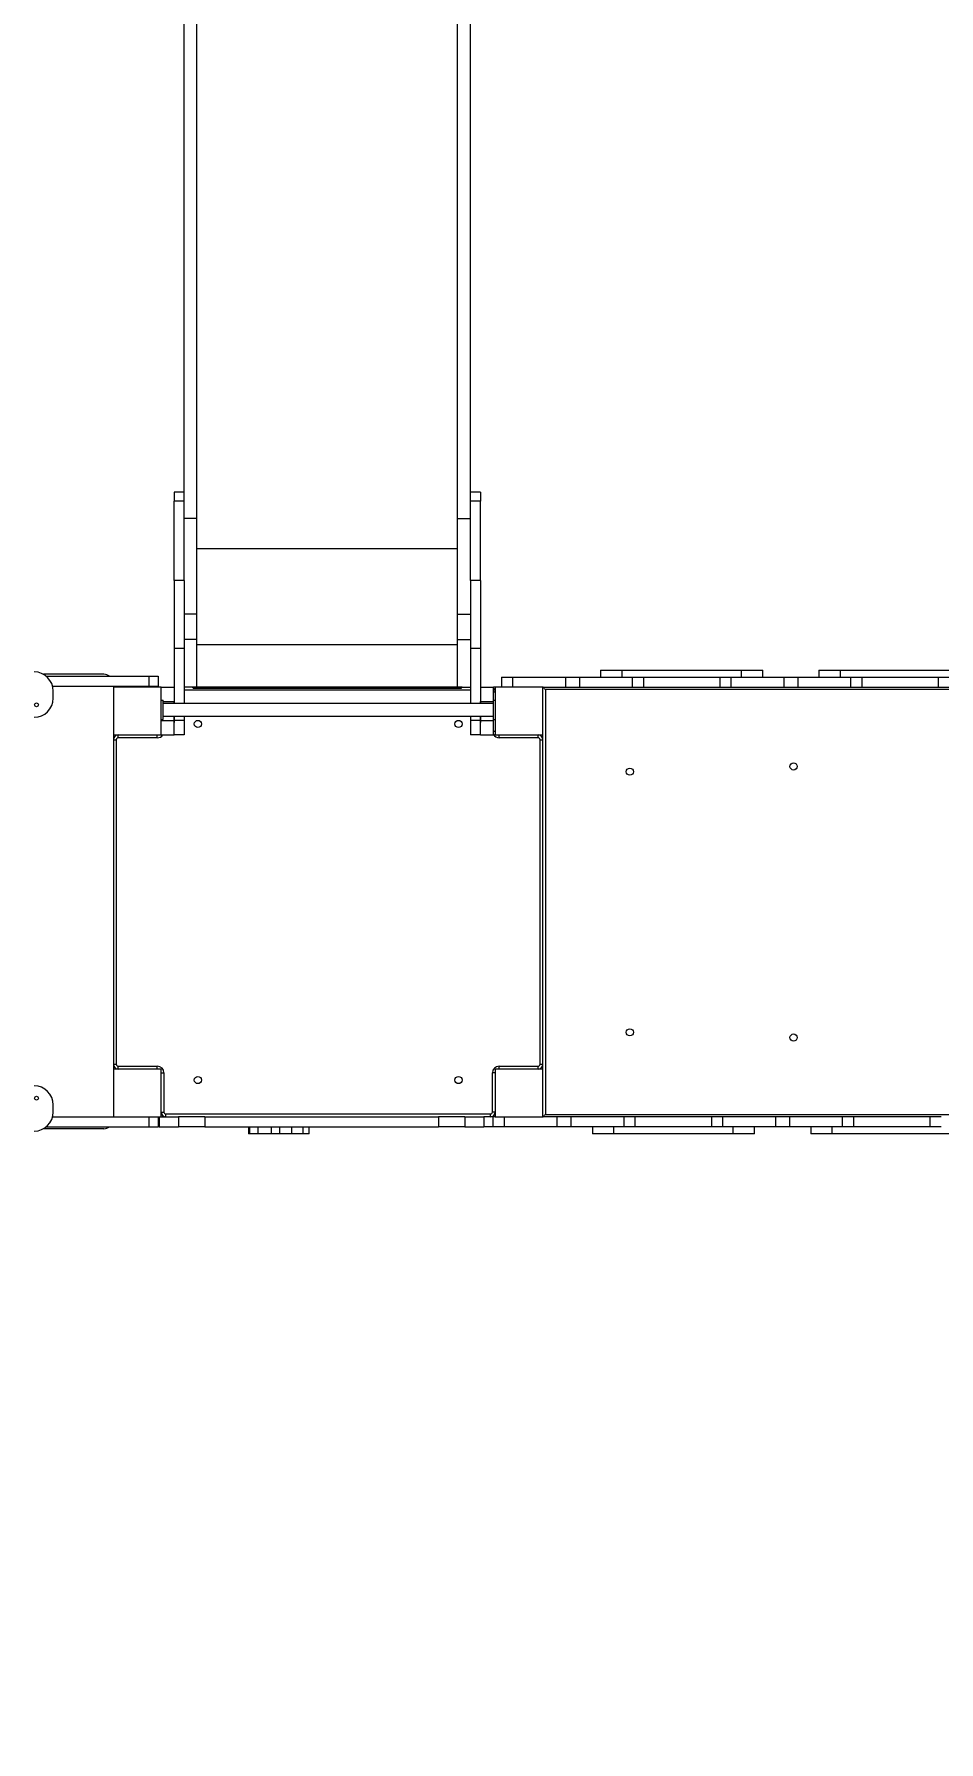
# Model space of a CAD drawing. Header units: millimetres. Extents: x -8760 to 8364, y -7998 to 7451.
# Drawn here: x -3812 to -1916, y 632 to 4210 of the extents above; entities that cross this region are included whole.
import ezdxf

# ---------------------------------------------------------------- set-up
doc = ezdxf.new("R2010")
doc.units = ezdxf.units.MM
doc.layers.add('DIKOM_ОБЪЕКТ', color=7, linetype='Continuous')
doc.layers.add('DIKOM_РАЗМЕР_ОБЪЕКТА', color=7, linetype='Continuous')
doc.styles.add('style1', font='arial.ttf', dxfattribs={"width": 0.8})
doc.dimstyles.new('1-50', dxfattribs={"dimtxt": 300, "dimasz": 200, "dimexe": 100, "dimexo": 0, "dimgap": 100, "dimtad": 1, "dimtxsty": 'style1', "dimcen": 200, "dimclrd": 7, "dimclre": 7, "dimclrt": 7, "dimadec": 1, "dimazin": 2, "dimtfac": 1, "dimtmove": 0, "dimatfit": 2, "dimfxl": 0, "dimlwd": 25, "dimlwe": 18, "dimarcsym": 0})

# ---------------------------------------------------------------- blocks, each defined once
blk = doc.blocks.new('*D20')
at = {"layer": 'Defpoints', "color": 0, "transparency": 16777216}
for p in [(-3512.6, 5453.3), (-6482.3, -5470.4), (-3612.6, -5470.4)]:
    blk.add_point(p, dxfattribs=at)
at = {"layer": 'DIKOM_РАЗМЕР_ОБЪЕКТА', "color": 7, "lineweight": 18, "transparency": 16777216}
for p, q in [((-3512.6, 5453.3), (-6582.3, 5453.3)), ((-3612.6, -5470.4), (-6582.3, -5470.4))]:
    blk.add_line(p, q, dxfattribs=at)
at = {"layer": 'DIKOM_РАЗМЕР_ОБЪЕКТА', "color": 7, "lineweight": 25, "transparency": 16777216}
blk.add_line((-6482.3, 5253.3), (-6482.3, -5270.4), dxfattribs=at)
at = {"layer": 'DIKOM_РАЗМЕР_ОБЪЕКТА', "color": 7, "transparency": 16777216}
for points in [[(-6515.6, 5253.3), (-6449, 5253.3), (-6482.3, 5453.3)], [(-6515.6, -5270.4), (-6449, -5270.4), (-6482.3, -5470.4)]]:
    blk.add_solid(points, dxfattribs=at)
at = {"layer": 'DIKOM_РАЗМЕР_ОБЪЕКТА', "color": 7, "transparency": 16777216, "insert": (-6735.5, -84), "char_height": 300, "attachment_point": 5, "rotation": 90, "style": 'style1'}
blk.add_mtext('10900', dxfattribs=at)

msp = doc.modelspace()

# ---------------------------------------------------------------- linework, layer by layer
at = {"layer": 'DIKOM_ОБЪЕКТ', "color": 7, "linetype": 'Continuous', "lineweight": 15}
for p, q in [((-3497.608, 3231.489), (-3497.608, 4886.419)), ((-3470.608, 3194.749), (-3470.608, 4886.419)), ((-2924.608, 3194.749), (-2924.608, 4886.419)), ((-2897.608, 3231.489), (-2897.608, 4886.419)), ((-3497.608, 3250.346), (-3518.608, 3250.346)), ((-3518.608, 3250.346), (-3518.608, 3231.485)), ((-3497.608, 3231.485), (-3518.608, 3231.485)), ((-3518.608, 3065.349), (-3518.608, 3231.485)), ((-3497.608, 3065.349), (-3497.608, 3231.485)), ((-2876.608, 3250.346), (-2897.608, 3250.346)), ((-2876.608, 3231.485), (-2897.608, 3231.485)), ((-2897.608, 3065.349), (-2897.608, 3231.485)), ((-2876.608, 3250.346), (-2876.608, 3231.485)), ((-2876.608, 3065.349), (-2876.608, 3231.485)), ((-3470.608, 3194.749), (-3497.608, 3194.749)), ((-3470.608, 2994.205), (-3470.608, 3194.749)), ((-2924.608, 3194.749), (-2897.608, 3194.749)), ((-2924.608, 2994.205), (-2924.608, 3194.749)), ((-3470.608, 3132.152), (-2924.608, 3132.152)), ((-3497.608, 3065.349), (-3518.608, 3065.349)), ((-3518.608, 3065.349), (-3518.608, 2922.6)), ((-3497.608, 3065.349), (-3497.608, 2922.6)), ((-2876.608, 3065.349), (-2897.608, 3065.349)), ((-2897.608, 3065.349), (-2897.608, 2922.6)), ((-2876.608, 3065.349), (-2876.608, 2922.6)), ((-3470.608, 2994.205), (-3497.608, 2994.205)), ((-3470.608, 2941.44), (-3470.608, 2994.205)), ((-2924.608, 2994.205), (-2897.608, 2994.205)), ((-2924.608, 2941.44), (-2924.608, 2994.205)), ((-3470.608, 2941.44), (-3497.608, 2941.44)), ((-3470.608, 2841.439), (-3470.608, 2941.44)), ((-2924.608, 2941.44), (-2897.608, 2941.44)), ((-2924.608, 2841.439), (-2924.608, 2941.44)), ((-3497.608, 2922.6), (-3518.608, 2922.6)), ((-3518.608, 2922.6), (-3518.608, 2807.56)), ((-3497.608, 2922.6), (-3497.608, 2807.56)), ((-3470.608, 2930.748), (-2924.608, 2930.748)), ((-2876.608, 2922.6), (-2897.608, 2922.6)), ((-2897.608, 2922.6), (-2897.608, 2807.56)), ((-2876.608, 2922.6), (-2876.608, 2807.56)), ((-3665.608, 2868.446), (-3792.244, 2868.446)), ((-3786.33, 2864.446), (-3571.608, 2864.446)), ((-3571.608, 2864.446), (-3571.608, 2843.446)), ((-3571.608, 2864.446), (-3551.608, 2864.446)), ((-3551.608, 2864.446), (-3551.608, 2843.446)), ((-2832.831, 2862.446), (-2832.831, 2841.446)), ((-2832.831, 2862.446), (-2809.539, 2862.446)), ((-2812.831, 2862.546), (-2713.415, 2862.546)), ((-2812.831, 2862.546), (-2812.831, 2862.446)), ((-2809.539, 2862.446), (-2809.539, 2841.446)), ((-2809.539, 2862.446), (-2698.748, 2862.446)), ((-2713.415, 2862.546), (-2713.415, 2862.446)), ((-2713.415, 2862.546), (-2654.747, 2862.546)), ((-2698.748, 2862.446), (-2698.748, 2841.446)), ((-2698.748, 2862.446), (-2669.414, 2862.446)), ((-2669.414, 2862.446), (-2669.414, 2841.446)), ((-2669.414, 2862.446), (-2558.623, 2862.446)), ((-2654.747, 2862.546), (-2654.747, 2862.446)), ((-2654.747, 2862.546), (-2555.331, 2862.546)), ((-2625.331, 2877.446), (-2625.331, 2862.546)), ((-2625.331, 2877.446), (-2580.331, 2877.446)), ((-2580.331, 2877.446), (-2330.331, 2877.446)), ((-2580.331, 2877.446), (-2580.331, 2862.546)), ((-2558.623, 2862.446), (-2558.623, 2841.446)), ((-2558.623, 2862.446), (-2535.331, 2862.446)), ((-2555.331, 2862.546), (-2555.331, 2862.446)), ((-2535.331, 2862.446), (-2535.331, 2841.446)), ((-2535.331, 2862.446), (-2375.331, 2862.446)), ((-2375.331, 2862.446), (-2375.331, 2841.446)), ((-2375.331, 2862.446), (-2352.039, 2862.446)), ((-2355.331, 2862.546), (-2355.331, 2862.446)), ((-2355.331, 2862.546), (-2255.915, 2862.546)), ((-2352.039, 2862.446), (-2352.039, 2841.446)), ((-2352.039, 2862.446), (-2241.248, 2862.446)), ((-2330.331, 2877.446), (-2285.331, 2877.446)), ((-2330.331, 2877.446), (-2330.331, 2862.546)), ((-2285.331, 2862.546), (-2285.331, 2877.446)), ((-2255.915, 2862.546), (-2255.915, 2862.446)), ((-2255.915, 2862.546), (-2197.247, 2862.546)), ((-2241.248, 2862.446), (-2241.248, 2841.446)), ((-2241.248, 2862.446), (-2211.914, 2862.446)), ((-2211.914, 2862.446), (-2211.914, 2841.446)), ((-2211.914, 2862.446), (-2101.123, 2862.446)), ((-2197.247, 2862.546), (-2197.247, 2862.446)), ((-2197.247, 2862.546), (-2097.831, 2862.546)), ((-2167.831, 2877.446), (-2167.831, 2862.546)), ((-2167.831, 2877.446), (-2122.831, 2877.446)), ((-2122.831, 2877.446), (-1872.831, 2877.446)), ((-2122.831, 2877.446), (-2122.831, 2862.546)), ((-2101.123, 2862.446), (-2101.123, 2841.446)), ((-2101.123, 2862.446), (-2077.831, 2862.446)), ((-2097.831, 2862.546), (-2097.831, 2862.446)), ((-2077.831, 2862.446), (-2077.831, 2841.446)), ((-2077.831, 2862.446), (-1917.831, 2862.446)), ((-1917.831, 2862.446), (-1917.831, 2841.446)), ((-1917.831, 2862.446), (-1894.539, 2862.446)), ((-3772.879, 2843.446), (-3571.608, 2843.446)), ((-3771.608, 2818.446), (-3771.608, 2833.446)), ((-3645.608, 2843.446), (-3645.608, 2841.446)), ((-3545.608, 2841.446), (-3645.608, 2841.446)), ((-3645.608, 2841.446), (-3645.608, 2741.446)), ((-3571.608, 2843.446), (-3551.608, 2843.446)), ((-3545.608, 2741.446), (-3545.608, 2841.446)), ((-3545.608, 2841.446), (-3518.608, 2841.446)), ((-3470.608, 2841.439), (-3497.608, 2841.439)), ((-2897.608, 2835.446), (-3497.608, 2835.446)), ((-3480.608, 2841.437), (-3470.608, 2841.437)), ((-3478.609, 2839.465), (-3478.609, 2841.446)), ((-3478.609, 2839.465), (-2916.608, 2839.465)), ((-3470.608, 2842.464), (-2924.608, 2842.464)), ((-3470.608, 2841.437), (-3470.608, 2841.439)), ((-2924.608, 2841.439), (-2897.608, 2841.439)), ((-2924.608, 2841.437), (-2924.608, 2841.439)), ((-2914.608, 2841.437), (-2924.608, 2841.437)), ((-2916.608, 2839.465), (-2916.608, 2841.446)), ((-2876.608, 2841.446), (-2849.608, 2841.446)), ((-2849.608, 2814.061), (-2849.608, 2841.446)), ((-2845.608, 2841.446), (-2849.608, 2841.446)), ((-2849.608, 2831.446), (-2845.608, 2831.446)), ((-2845.608, 2841.446), (-2845.608, 2741.446)), ((-2745.608, 2841.446), (-2845.608, 2841.446)), ((-2745.608, 2841.446), (-2698.748, 2841.446)), ((-2745.608, 2741.446), (-2745.608, 2841.446)), ((-1250.608, 2836.446), (-2740.608, 2836.446)), ((-2740.608, 2836.446), (-2740.608, 1946.446)), ((-2698.748, 2841.446), (-2669.414, 2841.446)), ((-2669.414, 2841.446), (-2558.623, 2841.446)), ((-2558.623, 2841.446), (-2535.331, 2841.446)), ((-2535.331, 2841.446), (-2375.331, 2841.446)), ((-2375.331, 2841.446), (-2352.039, 2841.446)), ((-2352.039, 2841.446), (-2241.248, 2841.446)), ((-2241.248, 2841.446), (-2211.914, 2841.446)), ((-2211.914, 2841.446), (-2101.123, 2841.446)), ((-2101.123, 2841.446), (-2077.831, 2841.446)), ((-2077.831, 2841.446), (-1917.831, 2841.446)), ((-1917.831, 2841.446), (-1894.539, 2841.446)), ((-3545.608, 2814.061), (-3541.608, 2814.061)), ((-3541.608, 2774.061), (-3541.608, 2814.061)), ((-3541.608, 2811.446), (-3518.608, 2811.446)), ((-2849.608, 2807.56), (-3541.608, 2807.56)), ((-3518.608, 2807.56), (-3518.608, 2811.446)), ((-2876.608, 2811.446), (-2849.608, 2811.446)), ((-2876.608, 2807.56), (-2876.608, 2811.446)), ((-2849.608, 2814.061), (-2845.608, 2814.061)), ((-2849.608, 2774.061), (-2849.608, 2814.061)), ((-3545.608, 2774.061), (-3541.608, 2774.061)), ((-3545.608, 2774.06), (-3541.608, 2774.06)), ((-3545.608, 2771.449), (-3518.608, 2771.449)), ((-3541.608, 2780.561), (-2849.608, 2780.561)), ((-3541.608, 2774.06), (-3541.608, 2774.061)), ((-3518.608, 2771.449), (-3518.608, 2780.561)), ((-3518.608, 2780.561), (-3518.608, 2771.449)), ((-3518.608, 2741.449), (-3518.608, 2771.449)), ((-3497.608, 2771.449), (-3518.608, 2771.449)), ((-3518.608, 2771.449), (-3518.608, 2767.229)), ((-3497.608, 2780.561), (-3497.608, 2771.449)), ((-3497.608, 2771.449), (-3497.608, 2741.449)), ((-2897.608, 2780.561), (-2897.608, 2771.449)), ((-2876.608, 2771.449), (-2897.608, 2771.449)), ((-2897.608, 2771.449), (-2897.608, 2741.449)), ((-2876.608, 2771.449), (-2876.608, 2780.561)), ((-2876.608, 2780.561), (-2876.608, 2771.449)), ((-2876.608, 2771.449), (-2849.608, 2771.449)), ((-2876.608, 2741.449), (-2876.608, 2771.449)), ((-2876.608, 2771.449), (-2876.608, 2767.229)), ((-2849.608, 2774.061), (-2845.608, 2774.061)), ((-2849.608, 2774.06), (-2849.608, 2774.061)), ((-2849.608, 2774.06), (-2845.608, 2774.06)), ((-2849.608, 2771.449), (-2849.608, 2774.06)), ((-2849.608, 2741.449), (-2849.608, 2771.449)), ((-3645.608, 2741.446), (-3645.608, 2041.446)), ((-3645.608, 2741.446), (-3545.608, 2741.446)), ((-3645.608, 2731.446), (-3639.609, 2731.446)), ((-3639.609, 2731.446), (-3639.609, 2051.446)), ((-3635.608, 2735.446), (-3635.608, 2741.446)), ((-3553.608, 2735.446), (-3635.608, 2735.446)), ((-3553.608, 2735.446), (-3553.608, 2741.446)), ((-3545.608, 2741.449), (-3518.608, 2741.449)), ((-3545.608, 2741.446), (-3545.608, 2741.439)), ((-3545.608, 2741.439), (-3518.608, 2741.439)), ((-3518.608, 2741.449), (-3518.608, 2741.439)), ((-3497.608, 2741.449), (-3518.608, 2741.449)), ((-3497.608, 2741.44), (-3518.608, 2741.44)), ((-3497.608, 2741.449), (-3497.608, 2741.44)), ((-2876.608, 2741.449), (-2897.608, 2741.449)), ((-2897.608, 2741.449), (-2897.608, 2741.44)), ((-2876.608, 2741.44), (-2897.608, 2741.44)), ((-2876.608, 2741.449), (-2849.608, 2741.449)), ((-2876.608, 2741.449), (-2876.608, 2741.439)), ((-2876.608, 2741.439), (-2849.608, 2741.439)), ((-2849.608, 2749.446), (-2845.608, 2749.446)), ((-2849.608, 2741.449), (-2849.608, 2741.439)), ((-2845.608, 2741.446), (-2745.608, 2741.446)), ((-2837.608, 2735.446), (-2837.608, 2741.446)), ((-2755.608, 2735.446), (-2837.608, 2735.446)), ((-2755.608, 2735.446), (-2755.608, 2741.446)), ((-2751.608, 2051.446), (-2751.608, 2731.446)), ((-2751.608, 2731.446), (-2745.608, 2731.446)), ((-2745.608, 2041.446), (-2745.608, 2741.446)), ((-3645.608, 2051.446), (-3639.609, 2051.446)), ((-3645.608, 2041.446), (-3645.608, 1941.446)), ((-3545.608, 2041.446), (-3645.608, 2041.446)), ((-3635.608, 2047.446), (-3553.608, 2047.446)), ((-3635.608, 2041.446), (-3635.608, 2047.446)), ((-3553.608, 2041.446), (-3553.608, 2047.446)), ((-3545.608, 1941.446), (-3545.608, 2041.446)), ((-2845.608, 2041.446), (-2845.608, 1941.446)), ((-2745.608, 2041.446), (-2845.608, 2041.446)), ((-2837.608, 2047.446), (-2755.608, 2047.446)), ((-2837.608, 2041.446), (-2837.608, 2047.446)), ((-2755.608, 2041.446), (-2755.608, 2047.446)), ((-2751.608, 2051.446), (-2745.608, 2051.446)), ((-2745.608, 1941.446), (-2745.608, 2041.446)), ((-3545.608, 2033.446), (-3539.608, 2033.446)), ((-3539.608, 2033.446), (-3539.608, 1951.446)), ((-2851.608, 1951.446), (-2851.608, 2033.446)), ((-2845.608, 2033.446), (-2851.608, 2033.446)), ((-3772.879, 1941.446), (-3645.608, 1941.446)), ((-3771.608, 1951.446), (-3771.608, 1966.446)), ((-3645.608, 1941.446), (-3545.608, 1941.446)), ((-3571.608, 1941.446), (-3571.608, 1920.446)), ((-3551.608, 1941.446), (-3551.608, 1920.446)), ((-3549.415, 1941.446), (-3549.415, 1920.446)), ((-3545.608, 1951.446), (-3539.608, 1951.446)), ((-3545.608, 1941.446), (-3509.415, 1941.446)), ((-3535.608, 1947.446), (-2855.608, 1947.446)), ((-3535.608, 1941.446), (-3535.608, 1947.446)), ((-3509.415, 1941.446), (-3509.415, 1920.446)), ((-3454.144, 1941.446), (-3509.415, 1941.446)), ((-3454.144, 1941.446), (-3454.144, 1920.446)), ((-3454.144, 1941.446), (-2964.686, 1941.446)), ((-2964.686, 1941.446), (-2964.686, 1920.446)), ((-2909.415, 1941.446), (-2964.686, 1941.446)), ((-2909.415, 1941.446), (-2909.415, 1920.446)), ((-2909.415, 1941.446), (-2869.415, 1941.446)), ((-2869.415, 1941.446), (-2869.415, 1920.446)), ((-2849.702, 1941.446), (-2869.415, 1941.446)), ((-2855.608, 1941.446), (-2855.608, 1947.446)), ((-2845.608, 1951.446), (-2851.608, 1951.446)), ((-2849.702, 1920.446), (-2849.702, 1941.446)), ((-2845.608, 1941.446), (-2849.702, 1941.446)), ((-2845.608, 1941.446), (-2745.608, 1941.446)), ((-2826.41, 1920.446), (-2826.41, 1941.446)), ((-2715.619, 1941.446), (-2745.608, 1941.446)), ((-2740.608, 1946.446), (-1250.608, 1946.446)), ((-2715.619, 1920.446), (-2715.619, 1941.446)), ((-2686.285, 1941.446), (-2715.619, 1941.446)), ((-2686.285, 1920.446), (-2686.285, 1941.446)), ((-2575.494, 1941.446), (-2686.285, 1941.446)), ((-2575.494, 1920.446), (-2575.494, 1941.446)), ((-2552.202, 1941.446), (-2575.494, 1941.446)), ((-2552.202, 1920.446), (-2552.202, 1941.446)), ((-2392.202, 1941.446), (-2552.202, 1941.446)), ((-2392.202, 1920.446), (-2392.202, 1941.446)), ((-2368.91, 1941.446), (-2392.202, 1941.446)), ((-2368.91, 1920.446), (-2368.91, 1941.446)), ((-2258.119, 1941.446), (-2368.91, 1941.446)), ((-2258.119, 1920.446), (-2258.119, 1941.446)), ((-2228.785, 1941.446), (-2258.119, 1941.446)), ((-2228.785, 1920.446), (-2228.785, 1941.446)), ((-2117.994, 1941.446), (-2228.785, 1941.446)), ((-2117.994, 1920.446), (-2117.994, 1941.446)), ((-2094.702, 1941.446), (-2117.994, 1941.446)), ((-2094.702, 1920.446), (-2094.702, 1941.446)), ((-1934.702, 1941.446), (-2094.702, 1941.446)), ((-1934.702, 1920.446), (-1934.702, 1941.446)), ((-1911.41, 1941.446), (-1934.702, 1941.446)), ((-3665.608, 1916.446), (-3792.244, 1916.446)), ((-3786.33, 1920.446), (-3571.608, 1920.446)), ((-3571.608, 1920.446), (-3551.608, 1920.446)), ((-3549.415, 1920.446), (-3551.608, 1920.446)), ((-3549.415, 1920.446), (-3509.415, 1920.446)), ((-3454.144, 1920.446), (-3509.415, 1920.446)), ((-3454.144, 1920.446), (-2964.686, 1920.446)), ((-3362.737, 1920.446), (-3362.737, 1905.446)), ((-3360.047, 1905.446), (-3362.737, 1905.446)), ((-3360.047, 1905.446), (-3360.047, 1920.446)), ((-3342.16, 1905.446), (-3360.047, 1905.446)), ((-3342.16, 1905.446), (-3342.16, 1920.446)), ((-3314.446, 1905.446), (-3342.16, 1905.446)), ((-3314.446, 1905.446), (-3314.446, 1920.446)), ((-3296.578, 1905.446), (-3314.446, 1905.446)), ((-3296.578, 1905.446), (-3296.578, 1920.446)), ((-3272.019, 1905.446), (-3296.578, 1905.446)), ((-3272.019, 1905.446), (-3272.019, 1920.446)), ((-3248.23, 1905.446), (-3272.019, 1905.446)), ((-3248.23, 1905.446), (-3248.23, 1920.446)), ((-3235.158, 1905.446), (-3248.23, 1905.446)), ((-3235.158, 1905.446), (-3235.158, 1920.446)), ((-2909.415, 1920.446), (-2964.686, 1920.446)), ((-2909.415, 1920.446), (-2869.415, 1920.446)), ((-2849.702, 1920.446), (-2869.415, 1920.446)), ((-2826.41, 1920.446), (-2849.702, 1920.446)), ((-2829.702, 1920.346), (-2829.702, 1920.446)), ((-2730.286, 1920.346), (-2829.702, 1920.346)), ((-2715.619, 1920.446), (-2826.41, 1920.446)), ((-2730.286, 1920.346), (-2730.286, 1920.446)), ((-2671.618, 1920.346), (-2730.286, 1920.346)), ((-2686.285, 1920.446), (-2715.619, 1920.446)), ((-2575.494, 1920.446), (-2686.285, 1920.446)), ((-2671.618, 1920.346), (-2671.618, 1920.446)), ((-2572.202, 1920.346), (-2671.618, 1920.346)), ((-2642.202, 1920.346), (-2642.202, 1905.446)), ((-2597.202, 1905.446), (-2642.202, 1905.446)), ((-2597.202, 1905.446), (-2597.202, 1920.346)), ((-2347.202, 1905.446), (-2597.202, 1905.446)), ((-2552.202, 1920.446), (-2575.494, 1920.446)), ((-2572.202, 1920.346), (-2572.202, 1920.446)), ((-2392.202, 1920.446), (-2552.202, 1920.446)), ((-2368.91, 1920.446), (-2392.202, 1920.446)), ((-2372.202, 1920.346), (-2372.202, 1920.446)), ((-2272.786, 1920.346), (-2372.202, 1920.346)), ((-2258.119, 1920.446), (-2368.91, 1920.446)), ((-2347.202, 1905.446), (-2347.202, 1920.346)), ((-2302.202, 1905.446), (-2347.202, 1905.446)), ((-2302.202, 1905.446), (-2302.202, 1920.346)), ((-2272.786, 1920.346), (-2272.786, 1920.446)), ((-2214.118, 1920.346), (-2272.786, 1920.346)), ((-2228.785, 1920.446), (-2258.119, 1920.446)), ((-2117.994, 1920.446), (-2228.785, 1920.446)), ((-2214.118, 1920.346), (-2214.118, 1920.446)), ((-2114.702, 1920.346), (-2214.118, 1920.346)), ((-2184.702, 1920.346), (-2184.702, 1905.446)), ((-2139.702, 1905.446), (-2184.702, 1905.446)), ((-2139.702, 1905.446), (-2139.702, 1920.346)), ((-1889.702, 1905.446), (-2139.702, 1905.446)), ((-2094.702, 1920.446), (-2117.994, 1920.446)), ((-2114.702, 1920.346), (-2114.702, 1920.446)), ((-1934.702, 1920.446), (-2094.702, 1920.446)), ((-1911.41, 1920.446), (-1934.702, 1920.446))]:
    msp.add_line(p, q, dxfattribs=at)
at = {"layer": 'DIKOM_ОБЪЕКТ', "color": 7, "linetype": 'Continuous', "lineweight": 15, "flags": 128}
for points in [[(-2740.608, 2836.446), (-2741.584, 2837.421), (-2742.522, 2838.359), (-2743.386, 2839.224), (-2744.144, 2839.982), (-2744.766, 2840.603), (-2745.228, 2841.065), (-2745.512, 2841.35), (-2745.608, 2841.446)], [(-2745.608, 1941.446), (-2745.512, 1941.542), (-2745.228, 1941.826), (-2744.766, 1942.288), (-2744.144, 1942.91), (-2743.386, 1943.668), (-2742.522, 1944.532), (-2741.584, 1945.47), (-2740.608, 1946.446)]]:
    msp.add_lwpolyline(points, dxfattribs=at)
at = {"layer": 'DIKOM_ОБЪЕКТ', "color": 7, "linetype": 'Continuous', "lineweight": 15}
for centre, radius in [((-3806.608, 2804.446), 4), ((-3468.608, 2764.446), 7.5), ((-2922.608, 2764.446), 7.5), ((-2563.608, 2664.446), 7.5), ((-2220.608, 2675.446), 7.5), ((-2563.608, 2118.446), 7.5), ((-2220.608, 2107.446), 7.5), ((-3468.608, 2018.446), 7.5), ((-2922.608, 2018.446), 7.5), ((-3806.608, 1980.446), 4)]:
    msp.add_circle(centre, radius, dxfattribs=at)
for centre, radius, start, end in [((-3811.608, 2833.446), 40, 0, 90), ((-3665.608, 2848.446), 20, 53.130102, 90), ((-2855.608, 2831.446), 10, 0, 53.130102), ((-3811.608, 2818.446), 40, 270, 0), ((-3635.608, 2731.446), 10, 90, 180), ((-3635.608, 2731.446), 4, 90, 180), ((-3553.608, 2749.446), 14, 270, 325.117872), ((-2837.608, 2749.446), 14, 211.002719, 270), ((-2755.608, 2731.446), 10, 0, 90), ((-2755.608, 2731.446), 4, 0, 90), ((-3635.608, 2051.446), 10, 180, 270), ((-3635.608, 2051.446), 4, 180, 270), ((-3553.608, 2033.446), 14, 0, 90), ((-2837.608, 2033.446), 14, 90, 180), ((-2755.608, 2051.446), 4, 270, 0), ((-2755.608, 2051.446), 10, 270, 0), ((-3811.608, 1966.446), 40, 0, 90), ((-3811.608, 1951.446), 40, 270, 0), ((-3535.608, 1951.446), 10, 180, 270), ((-3535.608, 1951.446), 4, 180, 270), ((-2855.608, 1951.446), 4, 270, 0), ((-2855.608, 1951.446), 10, 270, 0), ((-3665.608, 1936.446), 20, 270, 306.869898)]:
    msp.add_arc(centre, radius, start, end, dxfattribs=at)

# ---------------------------------------------------------------- dimensions: what is measured, and where the dimension line sits
at = {"layer": 'DIKOM_РАЗМЕР_ОБЪЕКТА'}
dim = msp.add_linear_dim(base=(-6482.309, -5470.419), p1=(-3512.608, 5453.311), p2=(-3612.608, -5470.419), angle=90, text='10900', dimstyle='1-50', dxfattribs=at)
dim.commit()
dim.dimension.update_dxf_attribs({"geometry": '*D20', "text_midpoint": (-6482.309, -84.027), "dimtype": 160})

doc.saveas('drawing.dxf')
